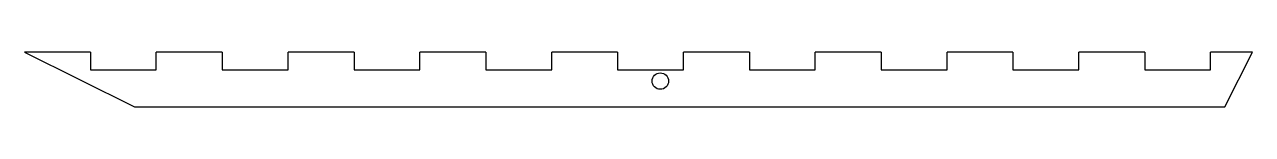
# Model space of a CAD drawing. Header units: millimetres. Extents: x -116 to 108, y -5 to 5.
import ezdxf

# ---------------------------------------------------------------- set-up
doc = ezdxf.new("R2010")
doc.units = ezdxf.units.MM

msp = doc.modelspace()

# ---------------------------------------------------------------- linework, layer by layer
at = {"color": 7, "linetype": 'Continuous', "lineweight": 25}
for p, q in [((-115.78, 5.3), (-95.78, -4.7)), ((-103.78, 5.3), (-115.78, 5.3)), ((-103.78, 5.3), (-103.78, 2.08)), ((-91.78, 2.08), (-91.78, 5.3)), ((-79.78, 5.3), (-91.78, 5.3)), ((-79.78, 5.3), (-79.78, 2.08)), ((-67.78, 2.08), (-67.78, 5.3)), ((-55.78, 5.3), (-67.78, 5.3)), ((-55.78, 5.3), (-55.78, 2.08)), ((-43.78, 2.08), (-43.78, 5.3)), ((-31.78, 5.3), (-43.78, 5.3)), ((-31.78, 5.3), (-31.78, 2.08)), ((-19.78, 2.08), (-19.78, 5.3)), ((-7.78, 5.3), (-19.78, 5.3)), ((-7.78, 5.3), (-7.78, 2.08)), ((4.22, 2.08), (4.22, 5.3)), ((16.22, 5.3), (4.22, 5.3)), ((16.22, 5.3), (16.22, 2.08)), ((28.22, 2.08), (28.22, 5.3)), ((40.22, 5.3), (28.22, 5.3)), ((40.22, 5.3), (40.22, 2.08)), ((52.22, 2.08), (52.22, 5.3)), ((64.22, 5.3), (52.22, 5.3)), ((64.22, 5.3), (64.22, 2.08)), ((76.22, 2.08), (76.22, 5.3)), ((88.22, 5.3), (76.22, 5.3)), ((88.22, 5.3), (88.22, 2.08)), ((100.22, 2.08), (100.22, 5.3)), ((107.83, 5.3), (100.22, 5.3)), ((102.83, -4.7), (107.83, 5.3)), ((-103.78, 2.08), (-91.78, 2.08)), ((-79.78, 2.08), (-67.78, 2.08)), ((-55.78, 2.08), (-43.78, 2.08)), ((-31.78, 2.08), (-19.78, 2.08)), ((-7.78, 2.08), (4.22, 2.08)), ((16.22, 2.08), (28.22, 2.08)), ((40.22, 2.08), (52.22, 2.08)), ((64.22, 2.08), (76.22, 2.08)), ((88.22, 2.08), (100.22, 2.08)), ((-95.78, -4.7), (102.83, -4.7))]:
    msp.add_line(p, q, dxfattribs=at)
msp.add_circle((0, 0), 1.5, dxfattribs=at)

doc.saveas('drawing.dxf')
